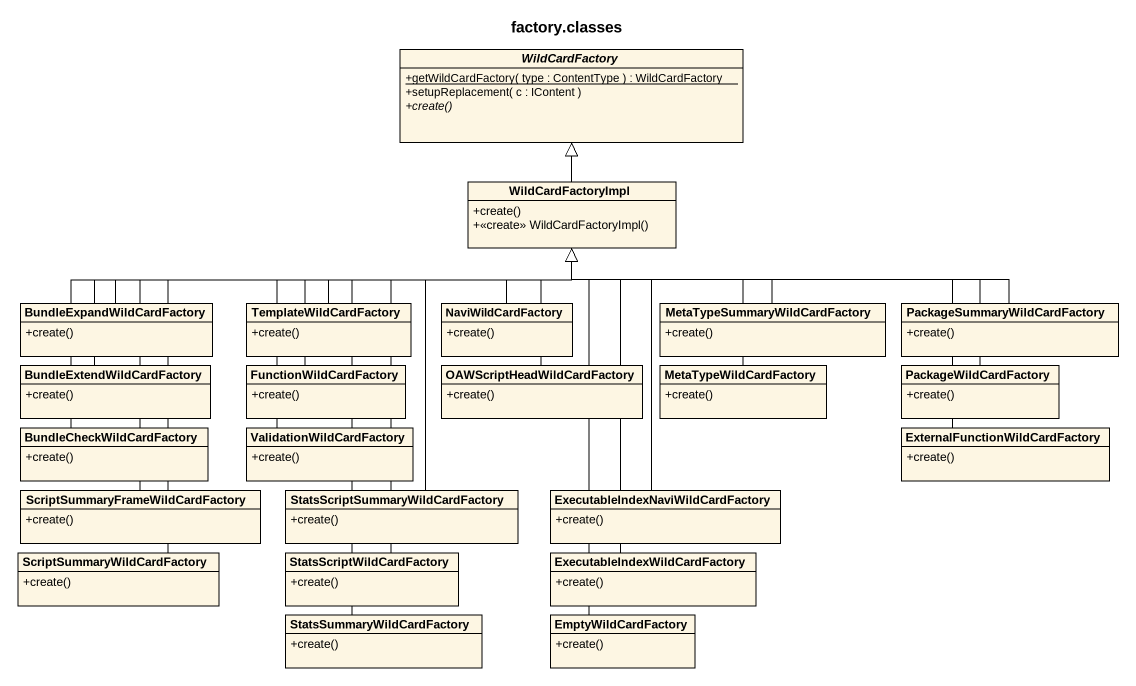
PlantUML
@startuml
title factory.classes
hide circle
hide empty members
skinparam classAttributeIconSize 0
abstract class WildCardFactory {
  {static} +getWildCardFactory( type : ContentType ) : WildCardFactory
  +setupReplacement( c : IContent )
  {abstract} +create()
}
class WildCardFactoryImpl {
  +create()
  +<<create>> WildCardFactoryImpl()
}
class BundleExpandWildCardFactory {
  +create()
}
class TemplateWildCardFactory {
  +create()
}
class NaviWildCardFactory {
  +create()
}
class "MetaTypeSummaryWildCardFactory" as MetaTypeSummaryWildCardFacto {
  +create()
}
class "PackageSummaryWildCardFactory" as PackageSummaryWildCardFactor {
  +create()
}
class BundleExtendWildCardFactory {
  +create()
}
class FunctionWildCardFactory {
  +create()
}
class OAWScriptHeadWildCardFactory {
  +create()
}
class MetaTypeWildCardFactory {
  +create()
}
class PackageWildCardFactory {
  +create()
}
class BundleCheckWildCardFactory {
  +create()
}
class ValidationWildCardFactory {
  +create()
}
class "ExternalFunctionWildCardFactory" as ExternalFunctionWildCardFact {
  +create()
}
class "ScriptSummaryFrameWildCardFactory" as ScriptSummaryFrameWildCardFa {
  +create()
}
class "StatsScriptSummaryWildCardFactory" as StatsScriptSummaryWildCardFa {
  +create()
}
class "ExecutableIndexNaviWildCardFactory" as ExecutableIndexNaviWildCardF {
  +create()
}
class ScriptSummaryWildCardFactory {
  +create()
}
class StatsScriptWildCardFactory {
  +create()
}
class "ExecutableIndexWildCardFactory" as ExecutableIndexWildCardFacto {
  +create()
}
class StatsSummaryWildCardFactory {
  +create()
}
class EmptyWildCardFactory {
  +create()
}
WildCardFactoryImpl -up-|> WildCardFactory
BundleExpandWildCardFactory -right-|> WildCardFactoryImpl
TemplateWildCardFactory -right-|> WildCardFactoryImpl
NaviWildCardFactory -up-|> WildCardFactoryImpl
MetaTypeSummaryWildCardFacto -left-|> WildCardFactoryImpl
PackageSummaryWildCardFactor -left-|> WildCardFactoryImpl
BundleExtendWildCardFactory -right-|> WildCardFactoryImpl
FunctionWildCardFactory -up-|> WildCardFactoryImpl
OAWScriptHeadWildCardFactory -up-|> WildCardFactoryImpl
MetaTypeWildCardFactory -up-|> WildCardFactoryImpl
PackageWildCardFactory -left-|> WildCardFactoryImpl
BundleCheckWildCardFactory -right-|> WildCardFactoryImpl
ValidationWildCardFactory -up-|> WildCardFactoryImpl
ExternalFunctionWildCardFact -left-|> WildCardFactoryImpl
ScriptSummaryFrameWildCardFa -up-|> WildCardFactoryImpl
StatsScriptSummaryWildCardFa -up-|> WildCardFactoryImpl
ExecutableIndexNaviWildCardF -up-|> WildCardFactoryImpl
ScriptSummaryWildCardFactory -up-|> WildCardFactoryImpl
StatsScriptWildCardFactory -up-|> WildCardFactoryImpl
ExecutableIndexWildCardFacto -up-|> WildCardFactoryImpl
StatsSummaryWildCardFactory -up-|> WildCardFactoryImpl
EmptyWildCardFactory -up-|> WildCardFactoryImpl
@enduml
